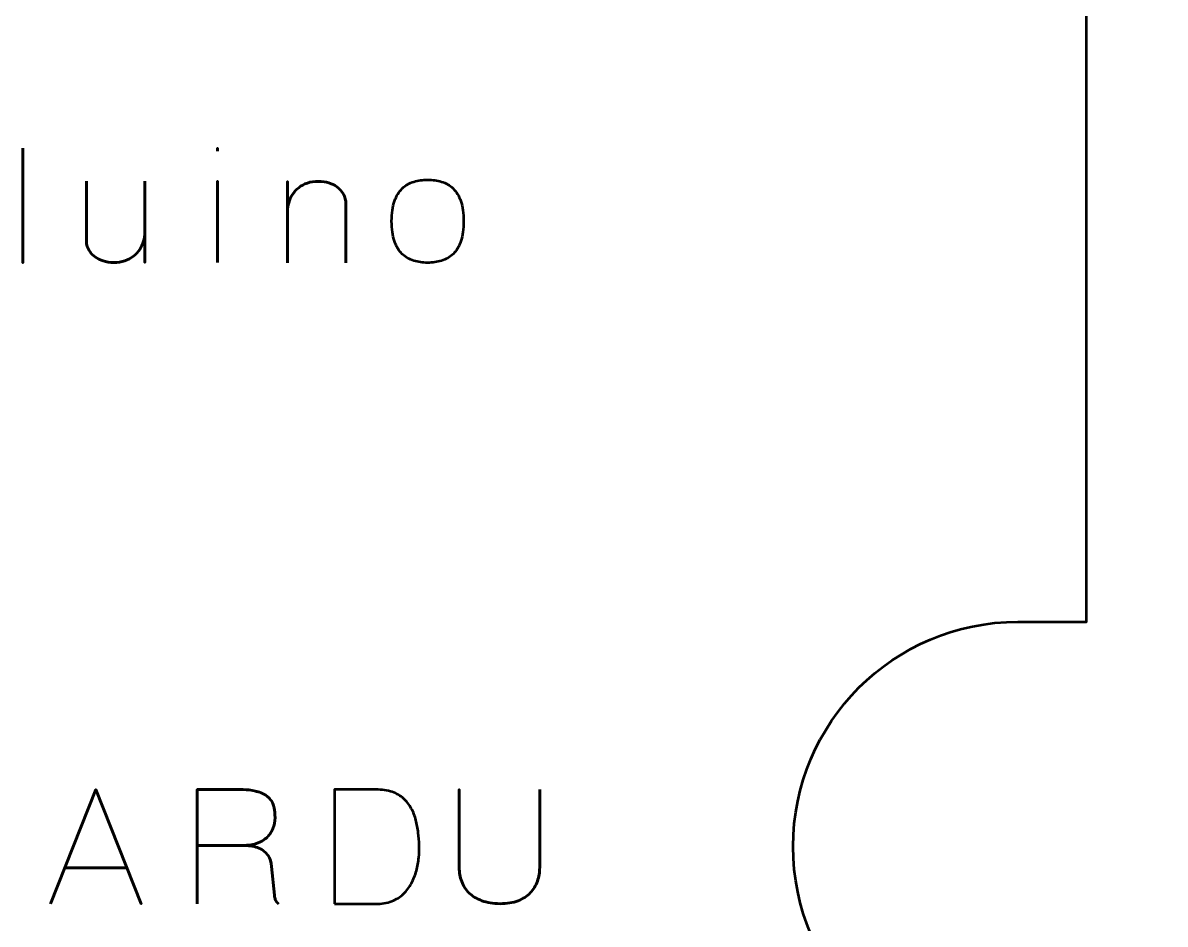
# Model space of a CAD drawing. Header units: centimetres. Extents: x -21 to 0, y -29.7 to 0.
# Drawn here: x -11.689 to -8.64, y -17.269 to -14.862 of the extents above; entities that cross this region are included whole.
import ezdxf

# ---------------------------------------------------------------- set-up
doc = ezdxf.new("R2010")
doc.units = ezdxf.units.CM
doc.header["$MEASUREMENT"] = 0
doc.layers.add('Layer 1', color=7, linetype='Continuous')

msp = doc.modelspace()

# ---------------------------------------------------------------- linework, layer by layer
at = {"layer": 'Layer 1', "color": 1, "lineweight": 53}
msp.add_open_spline([(-21.00003, -29.19995), (-21.00003, -29.19995), (-21.00003, -5.29992), (-21.00003, -5.29992), (-21.00003, -5.29992), (-21.00003, -5.21709), (-20.93286, -5.14992), (-20.85003, -5.14992), (-20.85003, -5.14992), (-20.7672, -5.14992), (-20.70003, -5.08275), (-20.70003, -4.99992), (-20.70003, -4.99992), (-20.70003, -4.91709), (-20.7672, -4.84992), (-20.85003, -4.84992), (-20.85003, -4.84992), (-20.93286, -4.84992), (-21.00003, -4.78275), (-21.00003, -4.69992), (-21.00003, -4.69992), (-21.00003, -4.61709), (-20.93286, -4.54992), (-20.85003, -4.54992), (-20.85003, -4.54992), (-20.7672, -4.54992), (-20.70003, -4.48275), (-20.70003, -4.39992), (-20.70003, -4.39992), (-20.70003, -4.31709), (-20.7672, -4.24992), (-20.85003, -4.24992), (-20.85003, -4.24992), (-20.93286, -4.24992), (-21.00003, -4.18275), (-21.00003, -4.09992), (-21.00003, -4.09992), (-21.00003, -4.01709), (-20.93286, -3.94992), (-20.85003, -3.94992), (-20.85003, -3.94992), (-20.7672, -3.94992), (-20.70003, -3.88275), (-20.70003, -3.79992), (-20.70003, -3.79992), (-20.70003, -3.71709), (-20.7672, -3.64992), (-20.85003, -3.64992), (-20.85003, -3.64992), (-20.93286, -3.64992), (-21.00003, -3.58275), (-21.00003, -3.49992), (-21.00003, -3.49992), (-21.00003, -3.41709), (-20.93286, -3.34992), (-20.85003, -3.34992), (-20.85003, -3.34992), (-20.7672, -3.34992), (-20.70003, -3.28275), (-20.70003, -3.19992), (-20.70003, -3.19992), (-20.70003, -3.11709), (-20.7672, -3.04992), (-20.85003, -3.04992), (-20.85003, -3.04992), (-20.93286, -3.04992), (-21.00003, -2.98275), (-21.00003, -2.89992), (-21.00003, -2.89992), (-21.00003, -2.81709), (-20.93286, -2.74992), (-20.85003, -2.74992), (-20.85003, -2.74992), (-20.7672, -2.74992), (-20.70003, -2.68275), (-20.70003, -2.59992), (-20.70003, -2.59992), (-20.70003, -2.51709), (-20.7672, -2.44992), (-20.85003, -2.44992), (-20.85003, -2.44992), (-20.93286, -2.44992), (-21.00003, -2.38275), (-21.00003, -2.29992), (-21.00003, -2.29992), (-21.00003, -2.21709), (-20.93286, -2.14992), (-20.85003, -2.14992), (-20.85003, -2.14992), (-20.7672, -2.14992), (-20.70003, -2.08275), (-20.70003, -1.99992), (-20.70003, -1.99992), (-20.70003, -1.91709), (-20.7672, -1.84992), (-20.85003, -1.84992), (-20.85003, -1.84992), (-20.93286, -1.84992), (-21.00003, -1.78275), (-21.00003, -1.69992), (-21.00003, -1.69992), (-21.00003, -1.61709), (-20.93286, -1.54992), (-20.85003, -1.54992), (-20.85003, -1.54992), (-20.7672, -1.54992), (-20.70003, -1.48275), (-20.70003, -1.39992), (-20.70003, -1.39992), (-20.70003, -1.31709), (-20.7672, -1.24992), (-20.85003, -1.24992), (-20.85003, -1.24992), (-20.93286, -1.24992), (-21.00003, -1.18275), (-21.00003, -1.09992), (-21.00003, -1.09992), (-21.00003, -1.09992), (-21.00003, -0.49992), (-21.00003, -0.49992), (-21.00003, -0.49992), (-21.00003, -0.22295), (-20.77694, 0.00004), (-20.49994, 0.00004), (-20.49994, 0.00004), (-20.49994, 0.00004), (-0.50008, 0.00004), (-0.50008, 0.00004), (-0.50008, 0.00004), (-0.22294, 0.00004), (0.00002, -0.22295), (0.00002, -0.49992), (0.00002, -0.49992), (0.00002, -0.49992), (0.00002, -29.19995), (0.00002, -29.19995), (0.00002, -29.19995), (0.00002, -29.47695), (-0.22294, -29.70004), (-0.50008, -29.70004), (-0.50008, -29.70004), (-0.50008, -29.70004), (-20.49994, -29.70004), (-20.49994, -29.70004), (-20.49994, -29.70004), (-20.77694, -29.70004), (-21.00003, -29.47695), (-21.00003, -29.19995)], degree=3, knots=[0, 0, 0, 0, 0.027027, 0.027027, 0.027027, 0.027027, 0.0540541, 0.0540541, 0.0540541, 0.0540541, 0.0810811, 0.0810811, 0.0810811, 0.0810811, 0.1081081, 0.1081081, 0.1081081, 0.1081081, 0.1351351, 0.1351351, 0.1351351, 0.1351351, 0.1621622, 0.1621622, 0.1621622, 0.1621622, 0.1891892, 0.1891892, 0.1891892, 0.1891892, 0.2162162, 0.2162162, 0.2162162, 0.2162162, 0.2432432, 0.2432432, 0.2432432, 0.2432432, 0.2702703, 0.2702703, 0.2702703, 0.2702703, 0.2972973, 0.2972973, 0.2972973, 0.2972973, 0.3243243, 0.3243243, 0.3243243, 0.3243243, 0.3513514, 0.3513514, 0.3513514, 0.3513514, 0.3783784, 0.3783784, 0.3783784, 0.3783784, 0.4054054, 0.4054054, 0.4054054, 0.4054054, 0.4324324, 0.4324324, 0.4324324, 0.4324324, 0.4594595, 0.4594595, 0.4594595, 0.4594595, 0.4864865, 0.4864865, 0.4864865, 0.4864865, 0.5135135, 0.5135135, 0.5135135, 0.5135135, 0.5405405, 0.5405405, 0.5405405, 0.5405405, 0.5675676, 0.5675676, 0.5675676, 0.5675676, 0.5945946, 0.5945946, 0.5945946, 0.5945946, 0.6216216, 0.6216216, 0.6216216, 0.6216216, 0.6486486, 0.6486486, 0.6486486, 0.6486486, 0.6756757, 0.6756757, 0.6756757, 0.6756757, 0.7027027, 0.7027027, 0.7027027, 0.7027027, 0.7297297, 0.7297297, 0.7297297, 0.7297297, 0.7567568, 0.7567568, 0.7567568, 0.7567568, 0.7837838, 0.7837838, 0.7837838, 0.7837838, 0.8108108, 0.8108108, 0.8108108, 0.8108108, 0.8378378, 0.8378378, 0.8378378, 0.8378378, 0.8648649, 0.8648649, 0.8648649, 0.8648649, 0.8918919, 0.8918919, 0.8918919, 0.8918919, 0.9189189, 0.9189189, 0.9189189, 0.9189189, 0.9459459, 0.9459459, 0.9459459, 0.9459459, 0.972973, 0.972973, 0.972973, 0.972973, 1, 1, 1, 1], dxfattribs=at)
at = {"layer": 'Layer 1', "color": 3, "lineweight": 53}
msp.add_open_spline([(-14.15003, -18.99995), (-14.15003, -18.99995), (-14.15003, -17.55), (-14.15003, -17.55), (-14.15003, -17.55), (-14.15003, -17.55), (-13.91251, -17.55), (-13.91251, -17.55), (-13.91251, -17.55), (-13.58119, -17.55), (-13.31251, -17.28131), (-13.31251, -16.95), (-13.31251, -16.95), (-13.31251, -16.61869), (-13.58119, -16.35), (-13.91251, -16.35), (-13.91251, -16.35), (-13.91251, -16.35), (-14.15003, -16.35), (-14.15003, -16.35), (-14.15003, -16.35), (-14.15003, -16.35), (-14.15003, -10.70005), (-14.15003, -10.70005), (-14.15003, -10.70005), (-14.15003, -10.42305), (-13.92694, -10.19995), (-13.64994, -10.19995), (-13.64994, -10.19995), (-13.64994, -10.19995), (-9.35008, -10.19995), (-9.35008, -10.19995), (-9.35008, -10.19995), (-9.07294, -10.19995), (-8.84998, -10.42305), (-8.84998, -10.70005), (-8.84998, -10.70005), (-8.84998, -10.70005), (-8.84998, -10.84998), (-8.84998, -10.84998), (-8.84998, -10.84998), (-8.84998, -10.84998), (-9.19998, -10.84998), (-9.19998, -10.84998), (-9.19998, -10.84998), (-9.19998, -10.84998), (-9.19998, -10.70005), (-9.19998, -10.70005), (-9.19998, -10.70005), (-9.19998, -10.70005), (-9.2401, -10.70005), (-9.2401, -10.70005), (-9.2401, -10.70005), (-9.26644, -10.65448), (-9.30442, -10.61649), (-9.34999, -10.59013), (-9.34999, -10.59013), (-9.34999, -10.59013), (-9.34999, -10.55005), (-9.34999, -10.55005), (-9.34999, -10.55005), (-9.34999, -10.55005), (-9.49369, -10.55005), (-9.49369, -10.55005), (-9.49369, -10.55005), (-9.49369, -10.55005), (-9.5, -10.54998), (-9.5, -10.54998), (-9.5, -10.54998), (-9.5, -10.54998), (-9.50631, -10.55005), (-9.50631, -10.55005), (-9.50631, -10.55005), (-9.50631, -10.55005), (-9.64999, -10.55005), (-9.64999, -10.55005), (-9.64999, -10.55005), (-9.64999, -10.55005), (-9.64999, -10.59014), (-9.64999, -10.59014), (-9.64999, -10.59014), (-9.64999, -10.59014), (-9.65451, -10.59282), (-9.65451, -10.59282), (-9.65451, -10.59282), (-9.65451, -10.59282), (-9.65605, -10.59374), (-9.65605, -10.59374), (-9.65605, -10.59374), (-9.65605, -10.59374), (-9.66152, -10.59716), (-9.66152, -10.59716), (-9.66152, -10.59716), (-9.66152, -10.59716), (-9.66167, -10.59726), (-9.66167, -10.59726), (-9.66167, -10.59726), (-9.66167, -10.59726), (-9.6626, -10.59786), (-9.6626, -10.59786), (-9.6626, -10.59786), (-9.6626, -10.59786), (-9.66737, -10.60101), (-9.66737, -10.60101), (-9.66737, -10.60101), (-9.66737, -10.60101), (-9.66771, -10.60123), (-9.66771, -10.60123), (-9.66771, -10.60123), (-9.66771, -10.60123), (-9.66875, -10.60194), (-9.66875, -10.60194), (-9.66875, -10.60194), (-9.66875, -10.60194), (-9.67279, -10.60474), (-9.67279, -10.60474), (-9.67279, -10.60474), (-9.67279, -10.60474), (-9.67364, -10.60534), (-9.67364, -10.60534), (-9.67364, -10.60534), (-9.67364, -10.60534), (-9.67479, -10.60617), (-9.67479, -10.60617), (-9.67479, -10.60617), (-9.67479, -10.60617), (-9.67876, -10.60907), (-9.67876, -10.60907), (-9.67876, -10.60907), (-9.67876, -10.60907), (-9.67947, -10.6096), (-9.67947, -10.6096), (-9.67947, -10.6096), (-9.67947, -10.6096), (-9.67963, -10.60972), (-9.67963, -10.60972), (-9.67963, -10.60972), (-9.67963, -10.60972), (-9.68514, -10.61394), (-9.68514, -10.61394), (-9.68514, -10.61394), (-9.68514, -10.61394), (-9.68528, -10.61405), (-9.68528, -10.61405), (-9.68528, -10.61405), (-9.68528, -10.61405), (-9.69036, -10.61814), (-9.69036, -10.61814), (-9.69036, -10.61814), (-9.69036, -10.61814), (-9.6908, -10.6185), (-9.6908, -10.6185), (-9.6908, -10.6185), (-9.6908, -10.6185), (-9.69097, -10.61864), (-9.69097, -10.61864), (-9.69097, -10.61864), (-9.69097, -10.61864), (-9.69599, -10.62288), (-9.69599, -10.62288), (-9.69599, -10.62288), (-9.69599, -10.62288), (-9.69631, -10.62315), (-9.69631, -10.62315), (-9.69631, -10.62315), (-9.69631, -10.62315), (-9.69678, -10.62356), (-9.69678, -10.62356), (-9.69678, -10.62356), (-9.69678, -10.62356), (-9.7015, -10.62775), (-9.7015, -10.62775), (-9.7015, -10.62775), (-9.7015, -10.62775), (-9.70169, -10.62793), (-9.70169, -10.62793), (-9.70169, -10.62793), (-9.70344, -10.62951), (-9.70517, -10.63113), (-9.70688, -10.63276), (-9.70688, -10.63276), (-9.70688, -10.63276), (-9.70696, -10.63284), (-9.70696, -10.63284), (-9.70696, -10.63284), (-9.70696, -10.63284), (-9.71211, -10.63787), (-9.71211, -10.63787), (-9.71211, -10.63787), (-9.71211, -10.63787), (-9.71214, -10.63789), (-9.71214, -10.63789), (-9.71214, -10.63789), (-9.71383, -10.63958), (-9.71549, -10.64129), (-9.71714, -10.64302), (-9.71714, -10.64302), (-9.71714, -10.64302), (-9.71728, -10.64316), (-9.71728, -10.64316), (-9.71728, -10.64316), (-9.72053, -10.64657), (-9.72371, -10.65006), (-9.7268, -10.65363), (-9.7268, -10.65363), (-9.7268, -10.65363), (-9.72683, -10.65367), (-9.72683, -10.65367), (-9.72683, -10.65367), (-9.72683, -10.65367), (-9.72716, -10.65405), (-9.72716, -10.65405), (-9.72716, -10.65405), (-9.73945, -10.66828), (-9.75042, -10.68368), (-9.75989, -10.70005), (-9.75989, -10.70005), (-9.75989, -10.70005), (-9.79999, -10.70005), (-9.79999, -10.70005), (-9.79999, -10.70005), (-9.79999, -10.70005), (-9.79999, -10.84843), (-9.79999, -10.84843), (-9.79999, -10.84843), (-9.79999, -10.84843), (-9.80001, -10.84998), (-9.80001, -10.84998), (-9.80001, -10.84998), (-9.80001, -10.84998), (-9.8, -10.85075), (-9.8, -10.85075), (-9.8, -10.85075), (-9.8, -10.85075), (-9.8, -11.28878), (-9.8, -11.28878), (-9.8, -11.28878), (-10.02646, -11.37459), (-10.18751, -11.59351), (-10.18751, -11.85), (-10.18751, -11.85), (-10.18751, -12.18131), (-9.91883, -12.45), (-9.58751, -12.45), (-9.58751, -12.45), (-9.58751, -12.45), (-8.84998, -12.45), (-8.84998, -12.45), (-8.84998, -12.45), (-8.84998, -12.45), (-8.84998, -16.4615), (-8.84998, -16.4615), (-8.84998, -16.4615), (-8.84998, -16.4615), (-9.03301, -16.4615), (-9.03301, -16.4615), (-9.03301, -16.4615), (-9.36433, -16.4615), (-9.63301, -16.73019), (-9.63301, -17.0615), (-9.63301, -17.0615), (-9.63301, -17.39281), (-9.36433, -17.6615), (-9.03301, -17.6615), (-9.03301, -17.6615), (-9.03301, -17.6615), (-8.84998, -17.6615), (-8.84998, -17.6615), (-8.84998, -17.6615), (-8.84998, -17.6615), (-8.84998, -18.99995), (-8.84998, -18.99995), (-8.84998, -18.99995), (-8.84998, -19.27695), (-9.07294, -19.50005), (-9.35008, -19.50005), (-9.35008, -19.50005), (-9.35008, -19.50005), (-13.64994, -19.50005), (-13.64994, -19.50005), (-13.64994, -19.50005), (-13.92694, -19.50005), (-14.15003, -19.27695), (-14.15003, -18.99995)], degree=3, knots=[0, 0, 0, 0, 0.0140845, 0.0140845, 0.0140845, 0.0140845, 0.028169, 0.028169, 0.028169, 0.028169, 0.0422535, 0.0422535, 0.0422535, 0.0422535, 0.056338, 0.056338, 0.056338, 0.056338, 0.0704225, 0.0704225, 0.0704225, 0.0704225, 0.084507, 0.084507, 0.084507, 0.084507, 0.0985915, 0.0985915, 0.0985915, 0.0985915, 0.1126761, 0.1126761, 0.1126761, 0.1126761, 0.1267606, 0.1267606, 0.1267606, 0.1267606, 0.1408451, 0.1408451, 0.1408451, 0.1408451, 0.1549296, 0.1549296, 0.1549296, 0.1549296, 0.1690141, 0.1690141, 0.1690141, 0.1690141, 0.1830986, 0.1830986, 0.1830986, 0.1830986, 0.1971831, 0.1971831, 0.1971831, 0.1971831, 0.2112676, 0.2112676, 0.2112676, 0.2112676, 0.2253521, 0.2253521, 0.2253521, 0.2253521, 0.2394366, 0.2394366, 0.2394366, 0.2394366, 0.2535211, 0.2535211, 0.2535211, 0.2535211, 0.2676056, 0.2676056, 0.2676056, 0.2676056, 0.2816901, 0.2816901, 0.2816901, 0.2816901, 0.2957746, 0.2957746, 0.2957746, 0.2957746, 0.3098592, 0.3098592, 0.3098592, 0.3098592, 0.3239437, 0.3239437, 0.3239437, 0.3239437, 0.3380282, 0.3380282, 0.3380282, 0.3380282, 0.3521127, 0.3521127, 0.3521127, 0.3521127, 0.3661972, 0.3661972, 0.3661972, 0.3661972, 0.3802817, 0.3802817, 0.3802817, 0.3802817, 0.3943662, 0.3943662, 0.3943662, 0.3943662, 0.4084507, 0.4084507, 0.4084507, 0.4084507, 0.4225352, 0.4225352, 0.4225352, 0.4225352, 0.4366197, 0.4366197, 0.4366197, 0.4366197, 0.4507042, 0.4507042, 0.4507042, 0.4507042, 0.4647887, 0.4647887, 0.4647887, 0.4647887, 0.4788732, 0.4788732, 0.4788732, 0.4788732, 0.4929577, 0.4929577, 0.4929577, 0.4929577, 0.5070423, 0.5070423, 0.5070423, 0.5070423, 0.5211268, 0.5211268, 0.5211268, 0.5211268, 0.5352113, 0.5352113, 0.5352113, 0.5352113, 0.5492958, 0.5492958, 0.5492958, 0.5492958, 0.5633803, 0.5633803, 0.5633803, 0.5633803, 0.5774648, 0.5774648, 0.5774648, 0.5774648, 0.5915493, 0.5915493, 0.5915493, 0.5915493, 0.6056338, 0.6056338, 0.6056338, 0.6056338, 0.6197183, 0.6197183, 0.6197183, 0.6197183, 0.6338028, 0.6338028, 0.6338028, 0.6338028, 0.6478873, 0.6478873, 0.6478873, 0.6478873, 0.6619718, 0.6619718, 0.6619718, 0.6619718, 0.6760563, 0.6760563, 0.6760563, 0.6760563, 0.6901408, 0.6901408, 0.6901408, 0.6901408, 0.7042254, 0.7042254, 0.7042254, 0.7042254, 0.7183099, 0.7183099, 0.7183099, 0.7183099, 0.7323944, 0.7323944, 0.7323944, 0.7323944, 0.7464789, 0.7464789, 0.7464789, 0.7464789, 0.7605634, 0.7605634, 0.7605634, 0.7605634, 0.7746479, 0.7746479, 0.7746479, 0.7746479, 0.7887324, 0.7887324, 0.7887324, 0.7887324, 0.8028169, 0.8028169, 0.8028169, 0.8028169, 0.8169014, 0.8169014, 0.8169014, 0.8169014, 0.8309859, 0.8309859, 0.8309859, 0.8309859, 0.8450704, 0.8450704, 0.8450704, 0.8450704, 0.8591549, 0.8591549, 0.8591549, 0.8591549, 0.8732394, 0.8732394, 0.8732394, 0.8732394, 0.8873239, 0.8873239, 0.8873239, 0.8873239, 0.9014085, 0.9014085, 0.9014085, 0.9014085, 0.915493, 0.915493, 0.915493, 0.915493, 0.9295775, 0.9295775, 0.9295775, 0.9295775, 0.943662, 0.943662, 0.943662, 0.943662, 0.9577465, 0.9577465, 0.9577465, 0.9577465, 0.971831, 0.971831, 0.971831, 0.971831, 0.9859155, 0.9859155, 0.9859155, 0.9859155, 1, 1, 1, 1], dxfattribs=at)
at = {"layer": 'Layer 1', "color": 5, "lineweight": 53}
for points, knots in [([(-11.68903, -15.19679), (-11.68903, -15.19679), (-11.68903, -15.50286), (-11.68903, -15.50286), (-11.68903, -15.50286), (-11.68903, -15.50286), (-11.68903, -15.19679), (-11.68903, -15.19679)], [0, 0, 0, 0, 0.5, 0.5, 0.5, 0.5, 1, 1, 1, 1]), ([(-11.16961, -15.20484), (-11.16961, -15.20484), (-11.16961, -15.19722), (-11.16961, -15.19722), (-11.16961, -15.19722), (-11.16961, -15.19722), (-11.16961, -15.20484), (-11.16961, -15.20484)], [0, 0, 0, 0, 0.5, 0.5, 0.5, 0.5, 1, 1, 1, 1]), ([(-11.5197, -15.28485), (-11.5197, -15.28492), (-11.5197, -15.28696), (-11.5197, -15.29098), (-11.5197, -15.29098), (-11.5197, -15.295), (-11.5197, -15.30044), (-11.5197, -15.30728), (-11.5197, -15.30728), (-11.5197, -15.3142), (-11.5197, -15.32203), (-11.5197, -15.33078), (-11.5197, -15.33078), (-11.5197, -15.33945), (-11.5197, -15.34863), (-11.5197, -15.35815), (-11.5197, -15.35815), (-11.5197, -15.36775), (-11.5197, -15.3772), (-11.5197, -15.38651), (-11.5197, -15.38651), (-11.5197, -15.3959), (-11.5197, -15.40465), (-11.5197, -15.41269), (-11.5197, -15.41269), (-11.5197, -15.4208), (-11.5197, -15.42779), (-11.5197, -15.43365), (-11.5197, -15.43365), (-11.5197, -15.43943), (-11.5197, -15.44359), (-11.5197, -15.44613), (-11.5197, -15.44613), (-11.5197, -15.45008), (-11.51892, -15.45453), (-11.51723, -15.4594), (-11.51723, -15.4594), (-11.51561, -15.46434), (-11.513, -15.46928), (-11.5094, -15.47421), (-11.5094, -15.47421), (-11.5058, -15.47922), (-11.50122, -15.48381), (-11.4955, -15.48804), (-11.4955, -15.48804), (-11.48971, -15.49228), (-11.4828, -15.49566), (-11.47476, -15.49827), (-11.47476, -15.49827), (-11.46664, -15.50088), (-11.45719, -15.5023), (-11.44646, -15.50244), (-11.44646, -15.50244), (-11.4356, -15.50244), (-11.42579, -15.50096), (-11.41704, -15.49799), (-11.41704, -15.49799), (-11.40822, -15.49496), (-11.40053, -15.4908), (-11.39383, -15.4855), (-11.39383, -15.4855), (-11.3872, -15.48021), (-11.38162, -15.47414), (-11.37711, -15.46723), (-11.37711, -15.46723), (-11.37259, -15.46039), (-11.36921, -15.45312), (-11.36695, -15.44536), (-11.36695, -15.44536), (-11.36462, -15.43767), (-11.36349, -15.42984), (-11.36349, -15.422), (-11.36349, -15.422), (-11.36349, -15.42984), (-11.36462, -15.43767), (-11.36695, -15.44536), (-11.36695, -15.44536), (-11.36921, -15.45312), (-11.37259, -15.46039), (-11.37711, -15.46723), (-11.37711, -15.46723), (-11.38162, -15.47414), (-11.3872, -15.48021), (-11.39383, -15.4855), (-11.39383, -15.4855), (-11.40053, -15.4908), (-11.40822, -15.49496), (-11.41704, -15.49799), (-11.41704, -15.49799), (-11.42579, -15.50096), (-11.4356, -15.50244), (-11.44646, -15.50244), (-11.44646, -15.50244), (-11.45719, -15.5023), (-11.46664, -15.50088), (-11.47476, -15.49827), (-11.47476, -15.49827), (-11.4828, -15.49566), (-11.48971, -15.49228), (-11.4955, -15.48804), (-11.4955, -15.48804), (-11.50122, -15.48381), (-11.5058, -15.47922), (-11.5094, -15.47421), (-11.5094, -15.47421), (-11.513, -15.46928), (-11.51561, -15.46434), (-11.51723, -15.4594), (-11.51723, -15.4594), (-11.51892, -15.45453), (-11.5197, -15.45008), (-11.5197, -15.44613), (-11.5197, -15.44613), (-11.5197, -15.44359), (-11.5197, -15.43943), (-11.5197, -15.43365), (-11.5197, -15.43365), (-11.5197, -15.42779), (-11.5197, -15.4208), (-11.5197, -15.41269), (-11.5197, -15.41269), (-11.5197, -15.40465), (-11.5197, -15.3959), (-11.5197, -15.38651), (-11.5197, -15.38651), (-11.5197, -15.3772), (-11.5197, -15.36775), (-11.5197, -15.35815), (-11.5197, -15.35815), (-11.5197, -15.34863), (-11.5197, -15.33945), (-11.5197, -15.33078), (-11.5197, -15.33078), (-11.5197, -15.32203), (-11.5197, -15.3142), (-11.5197, -15.30728), (-11.5197, -15.30728), (-11.5197, -15.30044), (-11.5197, -15.295), (-11.5197, -15.29098), (-11.5197, -15.29098), (-11.5197, -15.28696), (-11.5197, -15.28492), (-11.5197, -15.28485)], [0, 0, 0, 0, 0.0277778, 0.0277778, 0.0277778, 0.0277778, 0.0555556, 0.0555556, 0.0555556, 0.0555556, 0.0833333, 0.0833333, 0.0833333, 0.0833333, 0.1111111, 0.1111111, 0.1111111, 0.1111111, 0.1388889, 0.1388889, 0.1388889, 0.1388889, 0.1666667, 0.1666667, 0.1666667, 0.1666667, 0.1944444, 0.1944444, 0.1944444, 0.1944444, 0.2222222, 0.2222222, 0.2222222, 0.2222222, 0.25, 0.25, 0.25, 0.25, 0.2777778, 0.2777778, 0.2777778, 0.2777778, 0.3055556, 0.3055556, 0.3055556, 0.3055556, 0.3333333, 0.3333333, 0.3333333, 0.3333333, 0.3611111, 0.3611111, 0.3611111, 0.3611111, 0.3888889, 0.3888889, 0.3888889, 0.3888889, 0.4166667, 0.4166667, 0.4166667, 0.4166667, 0.4444444, 0.4444444, 0.4444444, 0.4444444, 0.4722222, 0.4722222, 0.4722222, 0.4722222, 0.5, 0.5, 0.5, 0.5, 0.5277778, 0.5277778, 0.5277778, 0.5277778, 0.5555556, 0.5555556, 0.5555556, 0.5555556, 0.5833333, 0.5833333, 0.5833333, 0.5833333, 0.6111111, 0.6111111, 0.6111111, 0.6111111, 0.6388889, 0.6388889, 0.6388889, 0.6388889, 0.6666667, 0.6666667, 0.6666667, 0.6666667, 0.6944444, 0.6944444, 0.6944444, 0.6944444, 0.7222222, 0.7222222, 0.7222222, 0.7222222, 0.75, 0.75, 0.75, 0.75, 0.7777778, 0.7777778, 0.7777778, 0.7777778, 0.8055556, 0.8055556, 0.8055556, 0.8055556, 0.8333333, 0.8333333, 0.8333333, 0.8333333, 0.8611111, 0.8611111, 0.8611111, 0.8611111, 0.8888889, 0.8888889, 0.8888889, 0.8888889, 0.9166667, 0.9166667, 0.9166667, 0.9166667, 0.9444444, 0.9444444, 0.9444444, 0.9444444, 0.9722222, 0.9722222, 0.9722222, 0.9722222, 1, 1, 1, 1]), ([(-11.36349, -15.28485), (-11.36349, -15.28485), (-11.36349, -15.50244), (-11.36349, -15.50244), (-11.36349, -15.50244), (-11.36349, -15.50244), (-11.36349, -15.28485), (-11.36349, -15.28485)], [0, 0, 0, 0, 0.5, 0.5, 0.5, 0.5, 1, 1, 1, 1]), ([(-11.16961, -15.50244), (-11.16961, -15.50244), (-11.16961, -15.28527), (-11.16961, -15.28527), (-11.16961, -15.28527), (-11.16961, -15.28534), (-11.16961, -15.28788), (-11.16961, -15.29275), (-11.16961, -15.29275), (-11.16961, -15.29762), (-11.16961, -15.30432), (-11.16961, -15.31278), (-11.16961, -15.31278), (-11.16961, -15.32125), (-11.16961, -15.33092), (-11.16961, -15.34178), (-11.16961, -15.34178), (-11.16961, -15.35265), (-11.16961, -15.36408), (-11.16961, -15.37614), (-11.16961, -15.37614), (-11.16961, -15.38814), (-11.16961, -15.4002), (-11.16961, -15.4122), (-11.16961, -15.4122), (-11.16961, -15.42426), (-11.16961, -15.43569), (-11.16961, -15.44649), (-11.16961, -15.44649), (-11.16961, -15.45735), (-11.16961, -15.46695), (-11.16961, -15.47534), (-11.16961, -15.47534), (-11.16961, -15.48381), (-11.16961, -15.49037), (-11.16961, -15.49524), (-11.16961, -15.49524), (-11.16961, -15.50004), (-11.16961, -15.50244), (-11.16961, -15.50244)], [0, 0, 0, 0, 0.1, 0.1, 0.1, 0.1, 0.2, 0.2, 0.2, 0.2, 0.3, 0.3, 0.3, 0.3, 0.4, 0.4, 0.4, 0.4, 0.5, 0.5, 0.5, 0.5, 0.6, 0.6, 0.6, 0.6, 0.7, 0.7, 0.7, 0.7, 0.8, 0.8, 0.8, 0.8, 0.9, 0.9, 0.9, 0.9, 1, 1, 1, 1]), ([(-10.82714, -15.50286), (-10.82714, -15.50279), (-10.82714, -15.50074), (-10.82714, -15.49672), (-10.82714, -15.49672), (-10.82714, -15.49277), (-10.82714, -15.48734), (-10.82714, -15.48049), (-10.82714, -15.48049), (-10.82714, -15.47358), (-10.82714, -15.46582), (-10.82714, -15.45707), (-10.82714, -15.45707), (-10.82714, -15.44839), (-10.82714, -15.43929), (-10.82714, -15.42969), (-10.82714, -15.42969), (-10.82714, -15.42017), (-10.82714, -15.41079), (-10.82714, -15.40147), (-10.82714, -15.40147), (-10.82714, -15.39216), (-10.82714, -15.38341), (-10.82714, -15.37537), (-10.82714, -15.37537), (-10.82714, -15.36725), (-10.82714, -15.36034), (-10.82714, -15.35448), (-10.82714, -15.35448), (-10.82714, -15.3487), (-10.82714, -15.34453), (-10.82714, -15.34199), (-10.82714, -15.34199), (-10.82714, -15.33804), (-10.82791, -15.3336), (-10.8296, -15.32873), (-10.8296, -15.32873), (-10.83123, -15.32379), (-10.83384, -15.31885), (-10.83744, -15.31391), (-10.83744, -15.31391), (-10.84103, -15.3089), (-10.84562, -15.30432), (-10.85134, -15.30008), (-10.85134, -15.30008), (-10.85712, -15.29585), (-10.86404, -15.29246), (-10.87208, -15.28985), (-10.87208, -15.28985), (-10.88019, -15.28724), (-10.88965, -15.28583), (-10.90037, -15.28569), (-10.90037, -15.28569), (-10.91124, -15.28569), (-10.92104, -15.28717), (-10.92979, -15.29014), (-10.92979, -15.29014), (-10.93854, -15.29317), (-10.94623, -15.29733), (-10.95286, -15.30262), (-10.95286, -15.30262), (-10.9595, -15.30792), (-10.965, -15.31398), (-10.96944, -15.3209), (-10.96944, -15.3209), (-10.97396, -15.32774), (-10.97728, -15.33501), (-10.97953, -15.34277), (-10.97953, -15.34277), (-10.98179, -15.35046), (-10.98292, -15.35829), (-10.98292, -15.36612), (-10.98292, -15.36612), (-10.98292, -15.35829), (-10.98179, -15.35046), (-10.97953, -15.34277), (-10.97953, -15.34277), (-10.97728, -15.33501), (-10.97396, -15.32774), (-10.96944, -15.3209), (-10.96944, -15.3209), (-10.965, -15.31398), (-10.9595, -15.30792), (-10.95286, -15.30262), (-10.95286, -15.30262), (-10.94623, -15.29733), (-10.93854, -15.29317), (-10.92979, -15.29014), (-10.92979, -15.29014), (-10.92104, -15.28717), (-10.91124, -15.28569), (-10.90037, -15.28569), (-10.90037, -15.28569), (-10.88965, -15.28583), (-10.88019, -15.28724), (-10.87208, -15.28985), (-10.87208, -15.28985), (-10.86404, -15.29246), (-10.85712, -15.29585), (-10.85134, -15.30008), (-10.85134, -15.30008), (-10.84562, -15.30432), (-10.84103, -15.3089), (-10.83744, -15.31391), (-10.83744, -15.31391), (-10.83384, -15.31885), (-10.83123, -15.32379), (-10.8296, -15.32873), (-10.8296, -15.32873), (-10.82791, -15.3336), (-10.82714, -15.33804), (-10.82714, -15.34199), (-10.82714, -15.34199), (-10.82714, -15.34453), (-10.82714, -15.3487), (-10.82714, -15.35448), (-10.82714, -15.35448), (-10.82714, -15.36034), (-10.82714, -15.36725), (-10.82714, -15.37537), (-10.82714, -15.37537), (-10.82714, -15.38341), (-10.82714, -15.39216), (-10.82714, -15.40147), (-10.82714, -15.40147), (-10.82714, -15.41079), (-10.82714, -15.42017), (-10.82714, -15.42969), (-10.82714, -15.42969), (-10.82714, -15.43929), (-10.82714, -15.44839), (-10.82714, -15.45707), (-10.82714, -15.45707), (-10.82714, -15.46582), (-10.82714, -15.47358), (-10.82714, -15.48049), (-10.82714, -15.48049), (-10.82714, -15.48734), (-10.82714, -15.49277), (-10.82714, -15.49672), (-10.82714, -15.49672), (-10.82714, -15.50074), (-10.82714, -15.50279), (-10.82714, -15.50286)], [0, 0, 0, 0, 0.0277778, 0.0277778, 0.0277778, 0.0277778, 0.0555556, 0.0555556, 0.0555556, 0.0555556, 0.0833333, 0.0833333, 0.0833333, 0.0833333, 0.1111111, 0.1111111, 0.1111111, 0.1111111, 0.1388889, 0.1388889, 0.1388889, 0.1388889, 0.1666667, 0.1666667, 0.1666667, 0.1666667, 0.1944444, 0.1944444, 0.1944444, 0.1944444, 0.2222222, 0.2222222, 0.2222222, 0.2222222, 0.25, 0.25, 0.25, 0.25, 0.2777778, 0.2777778, 0.2777778, 0.2777778, 0.3055556, 0.3055556, 0.3055556, 0.3055556, 0.3333333, 0.3333333, 0.3333333, 0.3333333, 0.3611111, 0.3611111, 0.3611111, 0.3611111, 0.3888889, 0.3888889, 0.3888889, 0.3888889, 0.4166667, 0.4166667, 0.4166667, 0.4166667, 0.4444444, 0.4444444, 0.4444444, 0.4444444, 0.4722222, 0.4722222, 0.4722222, 0.4722222, 0.5, 0.5, 0.5, 0.5, 0.5277778, 0.5277778, 0.5277778, 0.5277778, 0.5555556, 0.5555556, 0.5555556, 0.5555556, 0.5833333, 0.5833333, 0.5833333, 0.5833333, 0.6111111, 0.6111111, 0.6111111, 0.6111111, 0.6388889, 0.6388889, 0.6388889, 0.6388889, 0.6666667, 0.6666667, 0.6666667, 0.6666667, 0.6944444, 0.6944444, 0.6944444, 0.6944444, 0.7222222, 0.7222222, 0.7222222, 0.7222222, 0.75, 0.75, 0.75, 0.75, 0.7777778, 0.7777778, 0.7777778, 0.7777778, 0.8055556, 0.8055556, 0.8055556, 0.8055556, 0.8333333, 0.8333333, 0.8333333, 0.8333333, 0.8611111, 0.8611111, 0.8611111, 0.8611111, 0.8888889, 0.8888889, 0.8888889, 0.8888889, 0.9166667, 0.9166667, 0.9166667, 0.9166667, 0.9444444, 0.9444444, 0.9444444, 0.9444444, 0.9722222, 0.9722222, 0.9722222, 0.9722222, 1, 1, 1, 1]), ([(-10.98292, -15.50286), (-10.98292, -15.50286), (-10.98292, -15.28569), (-10.98292, -15.28569), (-10.98292, -15.28569), (-10.98292, -15.28569), (-10.98292, -15.50286), (-10.98292, -15.50286)], [0, 0, 0, 0, 0.5, 0.5, 0.5, 0.5, 1, 1, 1, 1]), ([(-10.60869, -15.50286), (-10.59536, -15.50293), (-10.58294, -15.50124), (-10.57137, -15.49764), (-10.57137, -15.49764), (-10.5598, -15.49404), (-10.54957, -15.48804), (-10.54082, -15.47965), (-10.54082, -15.47965), (-10.532, -15.47125), (-10.52516, -15.45989), (-10.52015, -15.4455), (-10.52015, -15.4455), (-10.51521, -15.43118), (-10.51267, -15.41333), (-10.5126, -15.39195), (-10.5126, -15.39195), (-10.51267, -15.37064), (-10.51521, -15.35286), (-10.52015, -15.33861), (-10.52015, -15.33861), (-10.52516, -15.32436), (-10.532, -15.313), (-10.54082, -15.3046), (-10.54082, -15.3046), (-10.54957, -15.29627), (-10.5598, -15.29028), (-10.57137, -15.28668), (-10.57137, -15.28668), (-10.58294, -15.28308), (-10.59536, -15.28139), (-10.60869, -15.28146), (-10.60869, -15.28146), (-10.62189, -15.28139), (-10.63431, -15.28308), (-10.64588, -15.28668), (-10.64588, -15.28668), (-10.65745, -15.29028), (-10.66761, -15.29627), (-10.67643, -15.3046), (-10.67643, -15.3046), (-10.68525, -15.313), (-10.69216, -15.32436), (-10.69717, -15.33861), (-10.69717, -15.33861), (-10.70218, -15.35286), (-10.70472, -15.37064), (-10.70479, -15.39195), (-10.70479, -15.39195), (-10.70472, -15.41333), (-10.70218, -15.43118), (-10.69717, -15.4455), (-10.69717, -15.4455), (-10.69216, -15.45989), (-10.68525, -15.47125), (-10.67643, -15.47965), (-10.67643, -15.47965), (-10.66761, -15.48804), (-10.65745, -15.49404), (-10.64588, -15.49764), (-10.64588, -15.49764), (-10.63431, -15.50124), (-10.62189, -15.50293), (-10.60869, -15.50286)], [0, 0, 0, 0, 0.0625, 0.0625, 0.0625, 0.0625, 0.125, 0.125, 0.125, 0.125, 0.1875, 0.1875, 0.1875, 0.1875, 0.25, 0.25, 0.25, 0.25, 0.3125, 0.3125, 0.3125, 0.3125, 0.375, 0.375, 0.375, 0.375, 0.4375, 0.4375, 0.4375, 0.4375, 0.5, 0.5, 0.5, 0.5, 0.5625, 0.5625, 0.5625, 0.5625, 0.625, 0.625, 0.625, 0.625, 0.6875, 0.6875, 0.6875, 0.6875, 0.75, 0.75, 0.75, 0.75, 0.8125, 0.8125, 0.8125, 0.8125, 0.875, 0.875, 0.875, 0.875, 0.9375, 0.9375, 0.9375, 0.9375, 1, 1, 1, 1]), ([(-10.60869, -15.50286), (-10.59536, -15.50293), (-10.58294, -15.50124), (-10.57137, -15.49764), (-10.57137, -15.49764), (-10.5598, -15.49404), (-10.54957, -15.48804), (-10.54082, -15.47965), (-10.54082, -15.47965), (-10.532, -15.47125), (-10.52516, -15.45989), (-10.52015, -15.4455), (-10.52015, -15.4455), (-10.51521, -15.43118), (-10.51267, -15.41333), (-10.5126, -15.39195), (-10.5126, -15.39195), (-10.51267, -15.37064), (-10.51521, -15.35286), (-10.52015, -15.33861), (-10.52015, -15.33861), (-10.52516, -15.32436), (-10.532, -15.313), (-10.54082, -15.3046), (-10.54082, -15.3046), (-10.54957, -15.29627), (-10.5598, -15.29028), (-10.57137, -15.28668), (-10.57137, -15.28668), (-10.58294, -15.28308), (-10.59536, -15.28139), (-10.60869, -15.28146), (-10.60869, -15.28146), (-10.62189, -15.28139), (-10.63431, -15.28308), (-10.64588, -15.28668), (-10.64588, -15.28668), (-10.65745, -15.29028), (-10.66761, -15.29627), (-10.67643, -15.3046), (-10.67643, -15.3046), (-10.68525, -15.313), (-10.69216, -15.32436), (-10.69717, -15.33861), (-10.69717, -15.33861), (-10.70218, -15.35286), (-10.70472, -15.37064), (-10.70479, -15.39195), (-10.70479, -15.39195), (-10.70472, -15.41333), (-10.70218, -15.43118), (-10.69717, -15.4455), (-10.69717, -15.4455), (-10.69216, -15.45989), (-10.68525, -15.47125), (-10.67643, -15.47965), (-10.67643, -15.47965), (-10.66761, -15.48804), (-10.65745, -15.49404), (-10.64588, -15.49764), (-10.64588, -15.49764), (-10.63431, -15.50124), (-10.62189, -15.50293), (-10.60869, -15.50286)], [0, 0, 0, 0, 0.0625, 0.0625, 0.0625, 0.0625, 0.125, 0.125, 0.125, 0.125, 0.1875, 0.1875, 0.1875, 0.1875, 0.25, 0.25, 0.25, 0.25, 0.3125, 0.3125, 0.3125, 0.3125, 0.375, 0.375, 0.375, 0.375, 0.4375, 0.4375, 0.4375, 0.4375, 0.5, 0.5, 0.5, 0.5, 0.5625, 0.5625, 0.5625, 0.5625, 0.625, 0.625, 0.625, 0.625, 0.6875, 0.6875, 0.6875, 0.6875, 0.75, 0.75, 0.75, 0.75, 0.8125, 0.8125, 0.8125, 0.8125, 0.875, 0.875, 0.875, 0.875, 0.9375, 0.9375, 0.9375, 0.9375, 1, 1, 1, 1]), ([(-11.6156, -17.21453), (-11.6156, -17.21453), (-11.49453, -16.90931), (-11.49453, -16.90931), (-11.49453, -16.90931), (-11.49453, -16.90931), (-11.37303, -17.21453), (-11.37303, -17.21453), (-11.37303, -17.21453), (-11.37303, -17.21453), (-11.49453, -16.90931), (-11.49453, -16.90931), (-11.49453, -16.90931), (-11.49453, -16.90931), (-11.6156, -17.21453), (-11.6156, -17.21453)], [0, 0, 0, 0, 0.25, 0.25, 0.25, 0.25, 0.5, 0.5, 0.5, 0.5, 0.75, 0.75, 0.75, 0.75, 1, 1, 1, 1]), ([(-11.22402, -17.21453), (-11.22402, -17.21453), (-11.22402, -16.90931), (-11.22402, -16.90931), (-11.22402, -16.90931), (-11.22402, -16.90931), (-11.11268, -16.90931), (-11.11268, -16.90931), (-11.11268, -16.90931), (-11.09716, -16.90931), (-11.0839, -16.91037), (-11.07296, -16.91241), (-11.07296, -16.91241), (-11.06196, -16.91446), (-11.05285, -16.91742), (-11.04566, -16.9213), (-11.04566, -16.9213), (-11.03846, -16.92518), (-11.03282, -16.92991), (-11.02865, -16.93548), (-11.02865, -16.93548), (-11.02442, -16.94099), (-11.02146, -16.94727), (-11.01955, -16.95425), (-11.01955, -16.95425), (-11.01765, -16.96124), (-11.01652, -16.96879), (-11.01617, -16.97704), (-11.01617, -16.97704), (-11.01567, -16.98741), (-11.0168, -16.99743), (-11.01948, -17.0071), (-11.01948, -17.0071), (-11.02223, -17.01683), (-11.02696, -17.02551), (-11.03366, -17.03327), (-11.03366, -17.03327), (-11.04044, -17.04104), (-11.04954, -17.04717), (-11.06111, -17.05176), (-11.06111, -17.05176), (-11.07268, -17.05628), (-11.087, -17.05867), (-11.10422, -17.05874), (-11.10422, -17.05874), (-11.10422, -17.05874), (-11.22402, -17.05874), (-11.22402, -17.05874), (-11.22402, -17.05874), (-11.22402, -17.05874), (-11.10422, -17.05874), (-11.10422, -17.05874), (-11.10422, -17.05874), (-11.08736, -17.05867), (-11.07317, -17.05628), (-11.06167, -17.05176), (-11.06167, -17.05176), (-11.05017, -17.04717), (-11.041, -17.04104), (-11.03416, -17.03327), (-11.03416, -17.03327), (-11.02731, -17.02551), (-11.02252, -17.01683), (-11.01969, -17.0071), (-11.01969, -17.0071), (-11.01687, -16.99743), (-11.01567, -16.98741), (-11.01617, -16.97704), (-11.01617, -16.97704), (-11.01659, -16.96674), (-11.01835, -16.95743), (-11.02146, -16.9491), (-11.02146, -16.9491), (-11.02449, -16.94085), (-11.02957, -16.93372), (-11.03663, -16.92779), (-11.03663, -16.92779), (-11.04368, -16.92187), (-11.05342, -16.91728), (-11.06577, -16.91411), (-11.06577, -16.91411), (-11.07811, -16.91093), (-11.09378, -16.90931), (-11.11268, -16.90931), (-11.11268, -16.90931), (-11.11268, -16.90931), (-11.22402, -16.90931), (-11.22402, -16.90931), (-11.22402, -16.90931), (-11.22402, -16.90931), (-11.22402, -17.21453), (-11.22402, -17.21453)], [0, 0, 0, 0, 0.0434783, 0.0434783, 0.0434783, 0.0434783, 0.0869565, 0.0869565, 0.0869565, 0.0869565, 0.1304348, 0.1304348, 0.1304348, 0.1304348, 0.173913, 0.173913, 0.173913, 0.173913, 0.2173913, 0.2173913, 0.2173913, 0.2173913, 0.2608696, 0.2608696, 0.2608696, 0.2608696, 0.3043478, 0.3043478, 0.3043478, 0.3043478, 0.3478261, 0.3478261, 0.3478261, 0.3478261, 0.3913043, 0.3913043, 0.3913043, 0.3913043, 0.4347826, 0.4347826, 0.4347826, 0.4347826, 0.4782609, 0.4782609, 0.4782609, 0.4782609, 0.5217391, 0.5217391, 0.5217391, 0.5217391, 0.5652174, 0.5652174, 0.5652174, 0.5652174, 0.6086957, 0.6086957, 0.6086957, 0.6086957, 0.6521739, 0.6521739, 0.6521739, 0.6521739, 0.6956522, 0.6956522, 0.6956522, 0.6956522, 0.7391304, 0.7391304, 0.7391304, 0.7391304, 0.7826087, 0.7826087, 0.7826087, 0.7826087, 0.826087, 0.826087, 0.826087, 0.826087, 0.8695652, 0.8695652, 0.8695652, 0.8695652, 0.9130435, 0.9130435, 0.9130435, 0.9130435, 0.9565217, 0.9565217, 0.9565217, 0.9565217, 1, 1, 1, 1]), ([(-10.85699, -17.21453), (-10.85699, -17.21453), (-10.85699, -16.90931), (-10.85699, -16.90931), (-10.85699, -16.90931), (-10.85699, -16.90931), (-10.74692, -16.90931), (-10.74692, -16.90931), (-10.74692, -16.90931), (-10.7302, -16.90938), (-10.71574, -16.91157), (-10.70353, -16.91587), (-10.70353, -16.91587), (-10.6914, -16.92017), (-10.6811, -16.9261), (-10.67277, -16.93358), (-10.67277, -16.93358), (-10.66438, -16.94113), (-10.6576, -16.94981), (-10.65231, -16.95954), (-10.65231, -16.95954), (-10.64702, -16.96935), (-10.64293, -16.97979), (-10.64003, -16.99087), (-10.64003, -16.99087), (-10.63714, -17.00188), (-10.6351, -17.0131), (-10.63383, -17.02445), (-10.63383, -17.02445), (-10.63256, -17.03581), (-10.63171, -17.04682), (-10.63136, -17.05747), (-10.63136, -17.05747), (-10.63086, -17.06813), (-10.63121, -17.07935), (-10.63234, -17.09113), (-10.63234, -17.09113), (-10.63347, -17.10291), (-10.63559, -17.11469), (-10.63876, -17.12641), (-10.63876, -17.12641), (-10.64187, -17.13812), (-10.64631, -17.14927), (-10.65203, -17.15978), (-10.65203, -17.15978), (-10.65767, -17.17036), (-10.66487, -17.17975), (-10.67348, -17.18793), (-10.67348, -17.18793), (-10.68216, -17.19612), (-10.69253, -17.20261), (-10.70466, -17.20733), (-10.70466, -17.20733), (-10.7168, -17.21206), (-10.73091, -17.21446), (-10.74692, -17.21453), (-10.74692, -17.21453), (-10.74692, -17.21453), (-10.85699, -17.21453), (-10.85699, -17.21453)], [0, 0, 0, 0, 0.0666667, 0.0666667, 0.0666667, 0.0666667, 0.1333333, 0.1333333, 0.1333333, 0.1333333, 0.2, 0.2, 0.2, 0.2, 0.2666667, 0.2666667, 0.2666667, 0.2666667, 0.3333333, 0.3333333, 0.3333333, 0.3333333, 0.4, 0.4, 0.4, 0.4, 0.4666667, 0.4666667, 0.4666667, 0.4666667, 0.5333333, 0.5333333, 0.5333333, 0.5333333, 0.6, 0.6, 0.6, 0.6, 0.6666667, 0.6666667, 0.6666667, 0.6666667, 0.7333333, 0.7333333, 0.7333333, 0.7333333, 0.8, 0.8, 0.8, 0.8, 0.8666667, 0.8666667, 0.8666667, 0.8666667, 0.9333333, 0.9333333, 0.9333333, 0.9333333, 1, 1, 1, 1]), ([(-10.85699, -17.21453), (-10.85699, -17.21453), (-10.85699, -16.90931), (-10.85699, -16.90931), (-10.85699, -16.90931), (-10.85699, -16.90931), (-10.74692, -16.90931), (-10.74692, -16.90931), (-10.74692, -16.90931), (-10.7302, -16.90938), (-10.71574, -16.91157), (-10.70353, -16.91587), (-10.70353, -16.91587), (-10.6914, -16.92017), (-10.6811, -16.9261), (-10.67277, -16.93358), (-10.67277, -16.93358), (-10.66438, -16.94113), (-10.6576, -16.94981), (-10.65231, -16.95954), (-10.65231, -16.95954), (-10.64702, -16.96935), (-10.64293, -16.97979), (-10.64003, -16.99087), (-10.64003, -16.99087), (-10.63714, -17.00188), (-10.6351, -17.0131), (-10.63383, -17.02445), (-10.63383, -17.02445), (-10.63256, -17.03581), (-10.63171, -17.04682), (-10.63136, -17.05747), (-10.63136, -17.05747), (-10.63086, -17.06813), (-10.63121, -17.07935), (-10.63234, -17.09113), (-10.63234, -17.09113), (-10.63347, -17.10291), (-10.63559, -17.11469), (-10.63876, -17.12641), (-10.63876, -17.12641), (-10.64187, -17.13812), (-10.64631, -17.14927), (-10.65203, -17.15978), (-10.65203, -17.15978), (-10.65767, -17.17036), (-10.66487, -17.17975), (-10.67348, -17.18793), (-10.67348, -17.18793), (-10.68216, -17.19612), (-10.69253, -17.20261), (-10.70466, -17.20733), (-10.70466, -17.20733), (-10.7168, -17.21206), (-10.73091, -17.21446), (-10.74692, -17.21453), (-10.74692, -17.21453), (-10.74692, -17.21453), (-10.85699, -17.21453), (-10.85699, -17.21453)], [0, 0, 0, 0, 0.0666667, 0.0666667, 0.0666667, 0.0666667, 0.1333333, 0.1333333, 0.1333333, 0.1333333, 0.2, 0.2, 0.2, 0.2, 0.2666667, 0.2666667, 0.2666667, 0.2666667, 0.3333333, 0.3333333, 0.3333333, 0.3333333, 0.4, 0.4, 0.4, 0.4, 0.4666667, 0.4666667, 0.4666667, 0.4666667, 0.5333333, 0.5333333, 0.5333333, 0.5333333, 0.6, 0.6, 0.6, 0.6, 0.6666667, 0.6666667, 0.6666667, 0.6666667, 0.7333333, 0.7333333, 0.7333333, 0.7333333, 0.8, 0.8, 0.8, 0.8, 0.8666667, 0.8666667, 0.8666667, 0.8666667, 0.9333333, 0.9333333, 0.9333333, 0.9333333, 1, 1, 1, 1]), ([(-10.30962, -16.90889), (-10.30962, -16.90896), (-10.30962, -16.91128), (-10.30962, -16.9158), (-10.30962, -16.9158), (-10.30962, -16.92025), (-10.30962, -16.92645), (-10.30962, -16.93436), (-10.30962, -16.93436), (-10.30962, -16.94226), (-10.30962, -16.95129), (-10.30962, -16.96152), (-10.30962, -16.96152), (-10.30962, -16.97175), (-10.30962, -16.98262), (-10.30962, -16.99419), (-10.30962, -16.99419), (-10.30962, -17.00576), (-10.30962, -17.0174), (-10.30962, -17.02925), (-10.30962, -17.02925), (-10.30962, -17.04104), (-10.30962, -17.05247), (-10.30962, -17.06354), (-10.30962, -17.06354), (-10.30962, -17.07462), (-10.30962, -17.08478), (-10.30962, -17.09402), (-10.30962, -17.09402), (-10.30962, -17.10334), (-10.30962, -17.11117), (-10.30962, -17.11759), (-10.30962, -17.11759), (-10.30962, -17.13043), (-10.3116, -17.14256), (-10.31569, -17.15413), (-10.31569, -17.15413), (-10.31978, -17.16571), (-10.32606, -17.17601), (-10.3346, -17.18504), (-10.3346, -17.18504), (-10.34314, -17.19407), (-10.35407, -17.2012), (-10.36748, -17.20635), (-10.36748, -17.20635), (-10.38088, -17.2115), (-10.39683, -17.21411), (-10.41545, -17.21411), (-10.41545, -17.21411), (-10.43408, -17.21368), (-10.45024, -17.211), (-10.46386, -17.20606), (-10.46386, -17.20606), (-10.47754, -17.20105), (-10.48883, -17.19421), (-10.49779, -17.18553), (-10.49779, -17.18553), (-10.50675, -17.17685), (-10.51338, -17.16669), (-10.51776, -17.15519), (-10.51776, -17.15519), (-10.52206, -17.14362), (-10.52425, -17.13113), (-10.52425, -17.11759), (-10.52425, -17.11759), (-10.52425, -17.11759), (-10.52425, -16.90889), (-10.52425, -16.90889), (-10.52425, -16.90889), (-10.52425, -16.90889), (-10.52425, -17.11759), (-10.52425, -17.11759), (-10.52425, -17.11759), (-10.52425, -17.13113), (-10.52206, -17.14362), (-10.51776, -17.15519), (-10.51776, -17.15519), (-10.51338, -17.16669), (-10.50675, -17.17685), (-10.49779, -17.18553), (-10.49779, -17.18553), (-10.48883, -17.19421), (-10.47754, -17.20105), (-10.46386, -17.20606), (-10.46386, -17.20606), (-10.45024, -17.211), (-10.43408, -17.21368), (-10.41545, -17.21411), (-10.41545, -17.21411), (-10.39683, -17.21411), (-10.38088, -17.2115), (-10.36748, -17.20635), (-10.36748, -17.20635), (-10.35407, -17.2012), (-10.34314, -17.19407), (-10.3346, -17.18504), (-10.3346, -17.18504), (-10.32606, -17.17601), (-10.31978, -17.16571), (-10.31569, -17.15413), (-10.31569, -17.15413), (-10.3116, -17.14256), (-10.30962, -17.13043), (-10.30962, -17.11759), (-10.30962, -17.11759), (-10.30962, -17.11117), (-10.30962, -17.10334), (-10.30962, -17.09402), (-10.30962, -17.09402), (-10.30962, -17.08478), (-10.30962, -17.07462), (-10.30962, -17.06354), (-10.30962, -17.06354), (-10.30962, -17.05247), (-10.30962, -17.04104), (-10.30962, -17.02925), (-10.30962, -17.02925), (-10.30962, -17.0174), (-10.30962, -17.00576), (-10.30962, -16.99419), (-10.30962, -16.99419), (-10.30962, -16.98262), (-10.30962, -16.97175), (-10.30962, -16.96152), (-10.30962, -16.96152), (-10.30962, -16.95129), (-10.30962, -16.94226), (-10.30962, -16.93436), (-10.30962, -16.93436), (-10.30962, -16.92645), (-10.30962, -16.92025), (-10.30962, -16.9158), (-10.30962, -16.9158), (-10.30962, -16.91128), (-10.30962, -16.90896), (-10.30962, -16.90889)], [0, 0, 0, 0, 0.0294118, 0.0294118, 0.0294118, 0.0294118, 0.0588235, 0.0588235, 0.0588235, 0.0588235, 0.0882353, 0.0882353, 0.0882353, 0.0882353, 0.1176471, 0.1176471, 0.1176471, 0.1176471, 0.1470588, 0.1470588, 0.1470588, 0.1470588, 0.1764706, 0.1764706, 0.1764706, 0.1764706, 0.2058824, 0.2058824, 0.2058824, 0.2058824, 0.2352941, 0.2352941, 0.2352941, 0.2352941, 0.2647059, 0.2647059, 0.2647059, 0.2647059, 0.2941176, 0.2941176, 0.2941176, 0.2941176, 0.3235294, 0.3235294, 0.3235294, 0.3235294, 0.3529412, 0.3529412, 0.3529412, 0.3529412, 0.3823529, 0.3823529, 0.3823529, 0.3823529, 0.4117647, 0.4117647, 0.4117647, 0.4117647, 0.4411765, 0.4411765, 0.4411765, 0.4411765, 0.4705882, 0.4705882, 0.4705882, 0.4705882, 0.5, 0.5, 0.5, 0.5, 0.5294118, 0.5294118, 0.5294118, 0.5294118, 0.5588235, 0.5588235, 0.5588235, 0.5588235, 0.5882353, 0.5882353, 0.5882353, 0.5882353, 0.6176471, 0.6176471, 0.6176471, 0.6176471, 0.6470588, 0.6470588, 0.6470588, 0.6470588, 0.6764706, 0.6764706, 0.6764706, 0.6764706, 0.7058824, 0.7058824, 0.7058824, 0.7058824, 0.7352941, 0.7352941, 0.7352941, 0.7352941, 0.7647059, 0.7647059, 0.7647059, 0.7647059, 0.7941176, 0.7941176, 0.7941176, 0.7941176, 0.8235294, 0.8235294, 0.8235294, 0.8235294, 0.8529412, 0.8529412, 0.8529412, 0.8529412, 0.8823529, 0.8823529, 0.8823529, 0.8823529, 0.9117647, 0.9117647, 0.9117647, 0.9117647, 0.9411765, 0.9411765, 0.9411765, 0.9411765, 0.9705882, 0.9705882, 0.9705882, 0.9705882, 1, 1, 1, 1]), ([(-11.00685, -17.21453), (-11.00967, -17.21248), (-11.01179, -17.21001), (-11.01334, -17.20712), (-11.01334, -17.20712), (-11.0149, -17.20423), (-11.01595, -17.20134), (-11.01659, -17.19851), (-11.01659, -17.19851), (-11.01715, -17.19576), (-11.01744, -17.19343), (-11.01744, -17.19167), (-11.01744, -17.19167), (-11.01744, -17.19167), (-11.02506, -17.11462), (-11.02506, -17.11462), (-11.02506, -17.11462), (-11.0259, -17.10355), (-11.02915, -17.09381), (-11.03472, -17.08548), (-11.03472, -17.08548), (-11.04037, -17.07709), (-11.04841, -17.0706), (-11.05899, -17.06587), (-11.05899, -17.06587), (-11.06951, -17.06121), (-11.08263, -17.05882), (-11.09829, -17.05874), (-11.09829, -17.05874), (-11.08263, -17.05882), (-11.06951, -17.06121), (-11.05899, -17.06587), (-11.05899, -17.06587), (-11.04841, -17.0706), (-11.04037, -17.07709), (-11.03472, -17.08548), (-11.03472, -17.08548), (-11.02915, -17.09381), (-11.0259, -17.10355), (-11.02506, -17.11462), (-11.02506, -17.11462), (-11.02506, -17.11462), (-11.01744, -17.19167), (-11.01744, -17.19167), (-11.01744, -17.19167), (-11.01744, -17.19343), (-11.01715, -17.19576), (-11.01659, -17.19851), (-11.01659, -17.19851), (-11.01595, -17.20134), (-11.0149, -17.20423), (-11.01334, -17.20712), (-11.01334, -17.20712), (-11.01179, -17.21001), (-11.00967, -17.21248), (-11.00685, -17.21453)], [0, 0, 0, 0, 0.0714286, 0.0714286, 0.0714286, 0.0714286, 0.1428571, 0.1428571, 0.1428571, 0.1428571, 0.2142857, 0.2142857, 0.2142857, 0.2142857, 0.2857143, 0.2857143, 0.2857143, 0.2857143, 0.3571429, 0.3571429, 0.3571429, 0.3571429, 0.4285714, 0.4285714, 0.4285714, 0.4285714, 0.5, 0.5, 0.5, 0.5, 0.5714286, 0.5714286, 0.5714286, 0.5714286, 0.6428571, 0.6428571, 0.6428571, 0.6428571, 0.7142857, 0.7142857, 0.7142857, 0.7142857, 0.7857143, 0.7857143, 0.7857143, 0.7857143, 0.8571429, 0.8571429, 0.8571429, 0.8571429, 0.9285714, 0.9285714, 0.9285714, 0.9285714, 1, 1, 1, 1]), ([(-11.5775, -17.11843), (-11.5775, -17.11843), (-11.41156, -17.11843), (-11.41156, -17.11843), (-11.41156, -17.11843), (-11.41156, -17.11843), (-11.5775, -17.11843), (-11.5775, -17.11843)], [0, 0, 0, 0, 0.5, 0.5, 0.5, 0.5, 1, 1, 1, 1])]:
    msp.add_open_spline(points, degree=3, knots=knots, dxfattribs=at)

doc.saveas('drawing.dxf')
